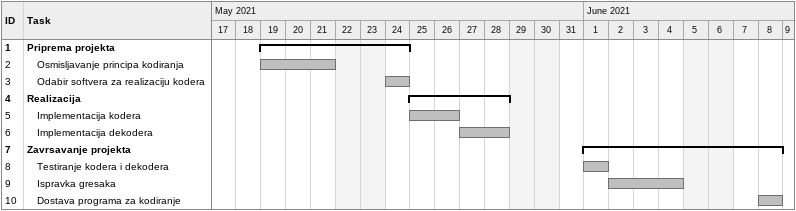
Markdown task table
| ID | Level | Task | Start | Finish |
|---|---|---|---|---|
| 1 | 1 | **Priprema projekta** | 2021-05-19 | 2021-05-24 |
| 2 | 2 | Osmisljavanje principa kodiranja | 2021-05-19 | 2021-05-21 |
| 3 | 2 | Odabir softvera za realizaciju kodera | 2021-05-24 | 2021-05-24 |
| 4 | 1 | **Realizacija** | 2021-05-25 | 2021-05-28 |
| 5 | 2 | Implementacija kodera | 2021-05-25 | 2021-05-26 |
| 6 | 2 | Implementacija dekodera | 2021-05-27 | 2021-05-28 |
| 7 | 1 | **Zavrsavanje projekta** | 2021-06-01 | 2021-06-08 |
| 8 | 2 | Testiranje kodera i dekodera | 2021-06-01 | 2021-06-01 |
| 9 | 2 | Ispravka gresaka | 2021-06-02 | 2021-06-04 |
| 10 | 2 | Dostava programa za kodiranje | 2021-06-08 | 2021-06-08 |
